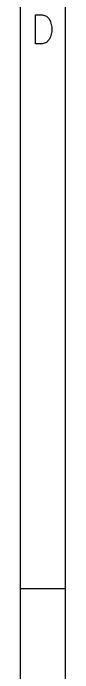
# Model space of a CAD drawing. Header units: inches. Extents: x 0.4 to 16.1, y -11.3 to -0.4.
# Drawn here: x 0.394 to 0.472, y -8.417 to -7.253 of the extents above; entities that cross this region are included whole.
import ezdxf

# ---------------------------------------------------------------- set-up
doc = ezdxf.new("R2010")
doc.units = ezdxf.units.IN
doc.header["$MEASUREMENT"] = 0
doc.layers.add('RED', color=14, linetype='CONTINUOUS')

msp = doc.modelspace()

# ---------------------------------------------------------------- linework, layer by layer
at = {"layer": 'RED', "linetype": 'CONTINUOUS'}
for p, q in [((0.3937, -11.2993), (0.3937, -0.3937)), ((0.4724, -11.2206), (0.4724, -0.4724)), ((0.4197, -7.3068), (0.4197, -7.2557)), ((0.4197, -7.2557), (0.4319, -7.2557)), ((0.4319, -7.2557), (0.4392, -7.2581)), ((0.4392, -7.2581), (0.444, -7.263)), ((0.444, -7.263), (0.4465, -7.2678)), ((0.4465, -7.2678), (0.4489, -7.2776)), ((0.4489, -7.2776), (0.4489, -7.2849)), ((0.4465, -7.2946), (0.444, -7.2995)), ((0.4489, -7.2849), (0.4465, -7.2946)), ((0.4319, -7.3068), (0.4197, -7.3068)), ((0.4392, -7.3044), (0.4319, -7.3068)), ((0.444, -7.2995), (0.4392, -7.3044)), ((0.3937, -8.2677), (0.4724, -8.2677))]:
    msp.add_line(p, q, dxfattribs=at)

doc.saveas('drawing.dxf')
